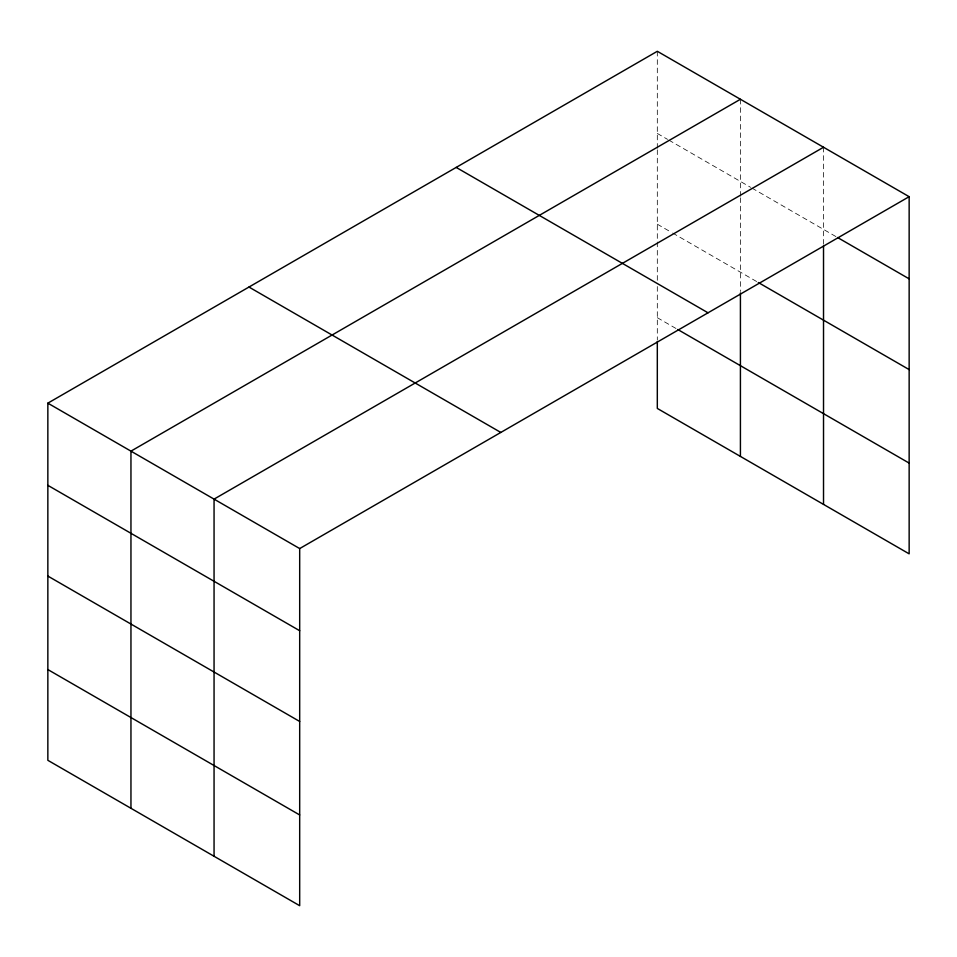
<?xml version="1.0" encoding="UTF-8"?>
<svg xmlns="http://www.w3.org/2000/svg" width="957" height="957" viewBox="0 0 957 957"><rect width="100%" height="100%" fill="white"/><g stroke="black" fill="none" stroke-linecap="round" stroke-linejoin="round"><path stroke-width="0.72" stroke-dasharray="4.79 3.59" d="M657.315 133.454L667.543 139.363M668.823 140.105L750.647 187.345M751.927 188.074L836.31 236.798M657.315 224.201L671.383 232.324M672.663 233.053L757.047 281.777M657.315 317.7L676.491 328.765M823.522 147.258L823.522 244.298M740.419 99.277L740.419 196.317M740.419 197.8L740.419 291.478M657.315 51.295L657.315 148.335M657.315 149.818L657.315 280.592M657.315 286.526L657.315 340.01"/><path stroke-width="1.44" d="M909.15 196.687L657.315 51.295L47.85 403.16L47.85 760.313L299.685 905.705L299.685 548.564L909.15 196.687L909.15 553.84L657.315 408.436L657.315 341.493M740.419 99.277L130.953 451.142L130.953 808.294M823.522 147.258L214.057 499.123L214.057 856.276M837.578 237.527L909.15 278.846M758.315 282.518L909.15 369.593M456.19 167.415L708.024 312.807M677.771 329.507L909.15 463.092M248.976 287.052L500.81 432.444M47.85 403.16L299.685 548.564M47.85 485.331L299.685 630.723M47.85 576.066L299.685 721.47M47.85 669.565L299.685 814.957M823.522 245.782L823.522 504.399M740.419 292.962L740.419 456.417"/></g></svg>
